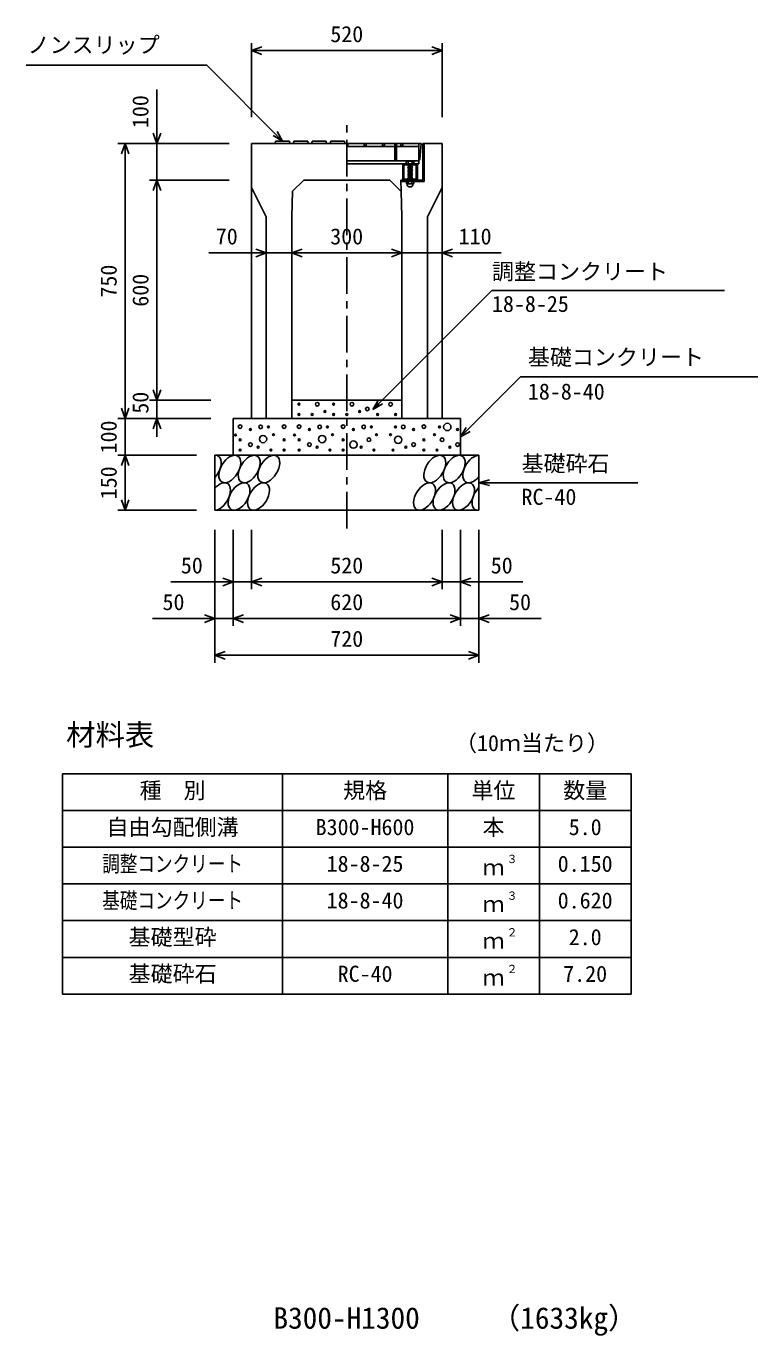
# Model space of a CAD drawing. Units: millimetres, scale not verified. Extents: x -16800 to 16800, y -5940 to 5940.
# Drawn here: x 7708 to 9702, y 232 to 3802 of the extents above; entities that cross this region are included whole.
import ezdxf
from ezdxf.enums import TextEntityAlignment as Align

# ---------------------------------------------------------------- set-up
doc = ezdxf.new("R2010")
doc.units = ezdxf.units.MM
doc.header["$LTSCALE"] = 20
doc.linetypes.add('CHAIN1', pattern=[8, 5, -1, 1, -1])
doc.linetypes.add('DOTTED', pattern=[1.75, 0.25, -1.5])
for name, color, linetype, lineweight in [('0-1_OUTLINE', 3, 'Continuous', 25), ('0-2_TXT', 7, 'Continuous', 25), ('0-6_HATCH', 6, 'Continuous', 25), ('0-7_HYO2', 4, 'Continuous', 25), ('0-8_HYO', 3, 'Continuous', 25), ('0-9_DIM', 7, 'Continuous', 25)]:
    doc.layers.add(name, color=color, linetype=linetype, lineweight=lineweight)
doc.styles.add('ＭＳ ゴシック', font='')
doc.styles.get('ＭＳ ゴシック').set_extended_font_data('MS Gothic')

msp = doc.modelspace()

# ---------------------------------------------------------------- linework, layer by layer
at = {"layer": '0-1_OUTLINE'}
for p, q in [((8581.78, 3482.53), (8321.78, 3482.53)), ((8321.78, 3482.53), (8321.78, 2732.53)), ((8841.78, 3482.53), (8789.28, 3482.53)), ((8841.78, 3482.53), (8841.78, 2732.53)), ((8433.53, 3352.53), (8464.28, 3382.53)), ((8464.28, 3382.53), (8699.28, 3382.53)), ((8699.28, 3382.53), (8730.05, 3351.76)), ((8841.78, 3362.53), (8801.78, 3282.53)), ((8433.53, 3352.53), (8431.78, 3282.53)), ((8731.78, 3282.53), (8730.03, 3352.53)), ((8431.78, 3282.53), (8431.78, 2732.53)), ((8731.78, 3282.53), (8731.78, 2732.53)), ((8801.78, 3282.53), (8801.78, 2732.53)), ((8431.78, 2782.53), (8731.78, 2782.53)), ((8271.78, 2732.53), (8271.78, 2632.53)), ((8271.78, 2732.53), (8891.78, 2732.53)), ((8321.78, 2732.53), (8431.78, 2732.53)), ((8731.78, 2732.53), (8841.78, 2732.53)), ((8891.78, 2732.53), (8891.78, 2632.53)), ((8221.78, 2482.53), (8221.78, 2632.53)), ((8221.78, 2632.53), (8941.78, 2632.53)), ((8941.78, 2482.53), (8941.78, 2632.53)), ((8221.78, 2482.53), (8941.78, 2482.53))]:
    msp.add_line(p, q, dxfattribs=at)
msp.add_lwpolyline([(8321.78, 3362.53), (8361.78, 3282.53), (8361.78, 2732.53)], dxfattribs=at)
at = {"layer": '0-6_HATCH'}
for p, q in [((8387.78, 3489.03), (8386.78, 3482.53)), ((8425.78, 3489.03), (8387.78, 3489.03)), ((8425.78, 3489.03), (8426.78, 3482.53)), ((8437.78, 3489.03), (8436.78, 3482.53)), ((8475.78, 3489.03), (8437.78, 3489.03)), ((8475.78, 3489.03), (8476.78, 3482.53)), ((8487.78, 3489.03), (8486.78, 3482.53)), ((8525.78, 3489.03), (8487.78, 3489.03)), ((8525.78, 3489.03), (8526.78, 3482.53)), ((8537.78, 3489.03), (8536.78, 3482.53)), ((8575.78, 3489.03), (8537.78, 3489.03)), ((8575.78, 3489.03), (8576.78, 3482.53)), ((8581.78, 3482.53), (8784.28, 3482.53)), ((8581.78, 3474.53), (8712.78, 3474.53)), ((8712.78, 3482.53), (8712.78, 3435.53)), ((8717.28, 3482.53), (8717.28, 3435.53)), ((8717.28, 3474.53), (8778.28, 3474.53)), ((8778.28, 3482.53), (8778.28, 3427.53)), ((8789.28, 3482.53), (8789.28, 3382.53)), ((8792.48, 3482.53), (8792.48, 3379.33)), ((8581.78, 3435.53), (8778.28, 3435.53)), ((8745.78, 3435.03), (8743.78, 3433.53)), ((8743.78, 3427.53), (8743.78, 3433.53)), ((8744.11, 3433.81), (8745.78, 3435.03)), ((8762.78, 3435.03), (8745.78, 3435.03)), ((8748.78, 3427.53), (8748.78, 3433.53)), ((8759.78, 3427.53), (8759.78, 3433.53)), ((8764.46, 3433.81), (8762.78, 3435.03)), ((8764.78, 3427.53), (8764.78, 3433.53)), ((8581.78, 3427.53), (8778.28, 3427.53)), ((8764.78, 3427.53), (8743.78, 3427.53)), ((8747.78, 3427.53), (8760.78, 3427.53)), ((8747.78, 3426.53), (8748.78, 3427.53)), ((8748.78, 3425.53), (8747.78, 3426.53)), ((8747.78, 3424.53), (8748.78, 3425.53)), ((8748.78, 3423.53), (8747.78, 3424.53)), ((8747.78, 3422.53), (8748.78, 3423.53)), ((8760.78, 3423.53), (8747.78, 3422.53)), ((8748.78, 3421.53), (8747.78, 3422.53)), ((8747.78, 3420.53), (8748.78, 3421.53)), ((8760.78, 3421.53), (8747.78, 3420.53)), ((8748.78, 3419.53), (8747.78, 3420.53)), ((8747.78, 3418.53), (8748.78, 3419.53)), ((8760.78, 3419.53), (8747.78, 3418.53)), ((8748.78, 3417.53), (8747.78, 3418.53)), ((8747.78, 3416.53), (8748.78, 3417.53)), ((8760.78, 3417.53), (8747.78, 3416.53)), ((8748.78, 3415.53), (8747.78, 3416.53)), ((8760.78, 3415.53), (8747.78, 3414.53)), ((8747.78, 3414.53), (8748.78, 3415.53)), ((8760.78, 3413.53), (8747.78, 3412.53)), ((8748.78, 3411.53), (8747.78, 3412.53)), ((8760.78, 3411.53), (8747.78, 3410.53)), ((8747.78, 3410.53), (8748.78, 3411.53)), ((8748.78, 3409.53), (8747.78, 3410.53)), ((8760.78, 3409.53), (8747.78, 3408.53)), ((8747.78, 3408.53), (8748.78, 3409.53)), ((8748.78, 3407.53), (8747.78, 3408.53)), ((8760.78, 3407.53), (8747.78, 3406.53)), ((8747.78, 3406.53), (8748.78, 3407.53)), ((8748.78, 3405.53), (8747.78, 3406.53)), ((8760.78, 3405.53), (8747.78, 3404.53)), ((8747.78, 3404.53), (8748.78, 3405.53)), ((8748.78, 3403.53), (8747.78, 3404.53)), ((8760.78, 3403.53), (8747.78, 3402.53)), ((8747.78, 3402.53), (8748.78, 3403.53)), ((8748.78, 3401.53), (8747.78, 3402.53)), ((8760.78, 3401.53), (8747.78, 3400.53)), ((8747.78, 3400.53), (8748.78, 3401.53)), ((8748.78, 3399.53), (8747.78, 3400.53)), ((8760.78, 3399.53), (8747.78, 3398.53)), ((8747.78, 3398.53), (8748.78, 3399.53)), ((8748.78, 3397.53), (8747.78, 3398.53)), ((8760.78, 3397.53), (8747.78, 3396.53)), ((8747.78, 3396.53), (8748.78, 3397.53)), ((8748.78, 3395.53), (8747.78, 3396.53)), ((8760.78, 3395.53), (8747.78, 3394.53)), ((8747.78, 3394.53), (8748.78, 3395.53)), ((8748.78, 3393.54), (8747.78, 3394.53)), ((8747.78, 3392.54), (8748.78, 3393.54)), ((8760.78, 3393.53), (8747.78, 3392.53)), ((8748.78, 3391.54), (8747.78, 3392.54)), ((8759.78, 3426.53), (8760.78, 3427.53)), ((8760.78, 3425.53), (8759.78, 3426.53)), ((8759.78, 3422.53), (8760.78, 3423.53)), ((8760.78, 3421.53), (8759.78, 3422.53)), ((8759.78, 3420.53), (8760.78, 3421.53)), ((8760.78, 3419.53), (8759.78, 3420.53)), ((8759.78, 3418.53), (8760.78, 3419.53)), ((8760.78, 3417.53), (8759.78, 3418.53)), ((8759.78, 3414.53), (8760.78, 3415.53)), ((8760.78, 3413.53), (8759.78, 3414.53)), ((8759.78, 3412.53), (8760.78, 3413.53)), ((8760.78, 3411.53), (8759.78, 3412.53)), ((8759.78, 3410.53), (8760.78, 3411.53)), ((8759.78, 3410.53), (8760.78, 3409.53)), ((8759.78, 3408.53), (8760.78, 3409.53)), ((8759.78, 3408.53), (8760.78, 3407.53)), ((8759.78, 3406.53), (8760.78, 3407.53)), ((8759.78, 3406.53), (8760.78, 3405.53)), ((8759.78, 3404.53), (8760.78, 3405.53)), ((8759.78, 3404.53), (8760.78, 3403.53)), ((8759.78, 3402.53), (8760.78, 3403.53)), ((8759.78, 3402.53), (8760.78, 3401.53)), ((8759.78, 3400.53), (8760.78, 3401.53)), ((8759.78, 3400.53), (8760.78, 3399.53)), ((8759.78, 3398.53), (8760.78, 3399.53)), ((8759.78, 3398.53), (8760.78, 3397.53)), ((8759.78, 3396.53), (8760.78, 3397.53)), ((8759.78, 3396.53), (8760.78, 3395.53)), ((8759.78, 3394.53), (8760.78, 3395.53)), ((8759.78, 3394.53), (8760.78, 3393.53)), ((8759.78, 3392.53), (8760.78, 3393.53)), ((8759.78, 3392.53), (8760.78, 3391.53)), ((8729.28, 3382.53), (8789.28, 3382.53)), ((8730.05, 3351.76), (8729.28, 3382.53)), ((8744.94, 3379.33), (8744.08, 3378.68)), ((8744.08, 3378.68), (8744.08, 3373.5)), ((8745.77, 3372.53), (8744.08, 3373.5)), ((8763.62, 3379.33), (8744.94, 3379.33)), ((8745.77, 3372.21), (8745.77, 3372.53)), ((8762.8, 3372.53), (8745.77, 3372.53)), ((8762.8, 3372.21), (8745.77, 3372.21)), ((8747.78, 3390.54), (8748.78, 3391.54)), ((8760.78, 3391.53), (8747.78, 3390.53)), ((8748.78, 3389.54), (8747.78, 3390.54)), ((8760.78, 3389.54), (8747.78, 3388.54)), ((8747.78, 3388.54), (8748.78, 3389.54)), ((8748.78, 3387.54), (8747.78, 3388.54)), ((8760.78, 3387.54), (8747.78, 3386.54)), ((8747.78, 3386.54), (8748.78, 3387.54)), ((8748.78, 3385.54), (8747.78, 3386.54)), ((8747.78, 3384.53), (8748.78, 3385.53)), ((8748.78, 3383.53), (8747.78, 3384.53)), ((8747.79, 3382.53), (8748.79, 3383.53)), ((8748.79, 3381.53), (8747.79, 3382.53)), ((8747.79, 3380.53), (8748.79, 3381.53)), ((8748.79, 3379.53), (8747.79, 3380.53)), ((8748.6, 3379.33), (8748.79, 3379.53)), ((8748.6, 3379.33), (8760.6, 3379.33)), ((8749.18, 3378.69), (8749.18, 3373.5)), ((8759.39, 3378.68), (8759.39, 3373.5)), ((8759.78, 3390.53), (8760.78, 3391.53)), ((8759.78, 3390.53), (8760.78, 3389.54)), ((8759.78, 3388.54), (8760.78, 3389.54)), ((8759.78, 3388.54), (8760.79, 3387.53)), ((8759.78, 3386.54), (8760.78, 3387.54)), ((8759.78, 3386.54), (8760.79, 3385.53)), ((8759.78, 3384.53), (8760.78, 3385.53)), ((8759.78, 3384.53), (8760.79, 3383.53)), ((8759.79, 3382.53), (8760.79, 3383.53)), ((8759.79, 3382.53), (8760.79, 3381.53)), ((8759.79, 3380.53), (8760.79, 3381.53)), ((8759.79, 3380.53), (8760.79, 3379.53)), ((8760.6, 3379.33), (8760.79, 3379.53)), ((8762.8, 3372.53), (8764.49, 3373.5)), ((8762.8, 3372.21), (8762.8, 3372.53)), ((8763.62, 3379.33), (8764.49, 3378.68)), ((8764.49, 3378.68), (8764.49, 3373.5))]:
    msp.add_line(p, q, dxfattribs=at)
at = {"layer": '0-6_HATCH', "linetype": 'DOTTED'}
for p, q in [((8760.78, 3427.53), (8747.78, 3426.53)), ((8760.78, 3425.53), (8747.78, 3424.53)), ((8760.78, 3385.53), (8747.78, 3384.53)), ((8760.79, 3383.53), (8747.79, 3382.53)), ((8760.79, 3381.53), (8747.79, 3380.53))]:
    msp.add_line(p, q, dxfattribs=at)
at = {"layer": '0-6_HATCH'}
for points in [[(8584.78, 3482.53), (8584.78, 3476.53), (8581.78, 3476.53)], [(8634.78, 3482.53), (8634.78, 3476.53), (8628.78, 3476.53), (8628.78, 3482.53)], [(8684.78, 3482.53), (8684.78, 3476.53), (8678.78, 3476.53), (8678.78, 3482.53)], [(8734.78, 3482.53), (8734.78, 3476.53), (8728.78, 3476.53), (8728.78, 3482.53)], [(8778.28, 3438.53), (8781.28, 3438.53), (8784.28, 3482.53)], [(8747.78, 3412.53), (8748.78, 3413.53), (8747.78, 3414.53)], [(8760.78, 3423.53), (8759.78, 3424.53), (8760.78, 3425.53)], [(8760.78, 3415.53), (8759.78, 3416.53), (8760.78, 3417.53)], [(8731.28, 3382.53), (8731.28, 3379.33), (8792.48, 3379.33)]]:
    msp.add_lwpolyline(points, dxfattribs=at)
for points in [[(8774.28, 3427.53), (8774.28, 3382.53), (8734.28, 3382.53), (8734.28, 3427.53)], [(8771.08, 3424.33), (8771.08, 3385.73), (8737.48, 3385.73), (8737.48, 3424.33)]]:
    msp.add_lwpolyline(points, close=True, dxfattribs=at)
for centre, radius in [((8451.28, 2771.84), 2.5), ((8501.18, 2771.84), 5), ((8522.21, 2751.71), 2.5), ((8545.75, 2771.84), 2.5), ((8595.66, 2771.84), 5), ((8616.69, 2751.71), 2.5), ((8637.71, 2758.71), 5), ((8665.75, 2771.84), 2.5), ((8700.92, 2771.56), 5), ((8290.85, 2710.59), 5), ((8346.92, 2709.71), 5), ((8410.85, 2710.59), 5), ((8451.75, 2710.59), 5), ((8451.28, 2743.83), 2.5), ((8487.16, 2743.83), 2.5), ((8507.82, 2709.71), 5), ((8545.75, 2743.83), 2.5), ((8571.75, 2710.59), 5), ((8581.64, 2743.83), 2.5), ((8627.82, 2709.71), 5), ((8665.75, 2743.83), 2.5), ((8714.94, 2743.55), 2.5), ((8735.74, 2709.71), 5), ((8791.82, 2710.59), 5), ((8855.74, 2709.71), 10), ((8278.43, 2687.79), 2.5), ((8318.89, 2702.71), 2.5), ((8353.46, 2676.7), 10), ((8367.95, 2709.71), 2.5), ((8381.97, 2688.7), 2.5), ((8439.33, 2687.79), 2.5), ((8479.79, 2702.71), 2.5), ((8514.36, 2676.7), 10), ((8528.86, 2709.71), 2.5), ((8542.87, 2688.7), 2.5), ((8599.79, 2702.71), 2.5), ((8641.84, 2674.69), 5), ((8648.86, 2709.71), 2.5), ((8662.87, 2688.7), 2.5), ((8700.69, 2688.7), 2.5), ((8721.72, 2674.69), 10), ((8714.71, 2709.71), 2.5), ((8763.78, 2702.71), 2.5), ((8820.69, 2688.7), 2.5), ((8834.71, 2709.71), 2.5), ((8841.72, 2674.69), 5), ((8883.78, 2702.71), 2.5), ((8290.85, 2674.69), 2.5), ((8290.85, 2646.68), 2.5), ((8318.89, 2661.56), 5), ((8339.91, 2654.56), 2.5), ((8374.96, 2646.68), 2.5), ((8410.85, 2674.69), 2.5), ((8410.85, 2646.68), 2.5), ((8451.75, 2674.69), 2.5), ((8451.75, 2646.68), 2.5), ((8479.79, 2661.56), 5), ((8500.82, 2654.56), 2.5), ((8535.86, 2646.68), 2.5), ((8571.75, 2674.69), 2.5), ((8571.75, 2646.68), 2.5), ((8599.79, 2661.56), 10), ((8620.82, 2654.56), 2.5), ((8655.86, 2646.68), 2.5), ((8707.7, 2646.68), 2.5), ((8742.75, 2654.56), 2.5), ((8763.78, 2661.56), 5), ((8791.82, 2674.69), 2.5), ((8791.82, 2646.68), 2.5), ((8827.7, 2646.68), 2.5), ((8862.75, 2654.56), 2.5), ((8883.78, 2661.56), 5)]:
    msp.add_circle(centre, radius, dxfattribs=at)
for centre, radius, start, end in [((8746.28, 3430.91), 3.62, 46.39563, 133.60437), ((8754.28, 3418.91), 15.62, 69.39075, 110.60925), ((8762.28, 3430.91), 3.62, 46.39563, 133.60437), ((8746.63, 3373.99), 5.35, 61.49832, 118.50684), ((8746.63, 3378.2), 5.35, 241.49843, 298.50089), ((8754.28, 3372.21), 8.19, 180, 359.99995), ((8754.28, 3358.92), 20.42, 75.52621, 104.47362), ((8754.28, 3393.27), 20.42, 255.52638, 284.47374), ((8761.94, 3373.99), 5.35, 61.49231, 118.50169), ((8761.94, 3378.2), 5.35, 241.49989, 298.5)]:
    msp.add_arc(centre, radius, start, end, dxfattribs=at)
for centre, start_param, end_param in [((8209.42, 2595.02), 4.385593, 6.6745444), ((8927.92, 2595.02), 0.3357715, 4.4411806), ((8234.74, 2520.03), 3.5111464, 7.548991), ((8953.24, 2520.03), 1.2110787, 3.5658734)]:
    msp.add_ellipse(centre, major_axis=(21.81, 35.31), ratio=0.5792, start_param=start_param, end_param=end_param, dxfattribs=at)
for centre in [(8262.63, 2595.02), (8315.84, 2595.02), (8369.04, 2595.02), (8821.51, 2595.02), (8874.72, 2595.02), (8287.95, 2520.03), (8341.16, 2520.03), (8793.62, 2520.03), (8846.83, 2520.03), (8900.04, 2520.03)]:
    msp.add_ellipse(centre, major_axis=(21.81, 35.31), ratio=0.5792, dxfattribs=at)
at = {"layer": '0-7_HYO2'}
for p, q in [((7806.78, 1563.57), (9356.78, 1563.57)), ((7806.78, 1463.57), (9356.78, 1463.57)), ((7806.78, 1363.57), (9356.78, 1363.57)), ((7806.78, 1263.57), (9356.78, 1263.57))]:
    msp.add_line(p, q, dxfattribs=at)
at = {"layer": '0-8_HYO'}
for p, q in [((8406.78, 1763.57), (8406.78, 1163.57)), ((8856.78, 1763.57), (8856.78, 1163.57)), ((9106.78, 1763.57), (9106.78, 1163.57)), ((7806.78, 1663.57), (9356.78, 1663.57))]:
    msp.add_line(p, q, dxfattribs=at)
msp.add_lwpolyline([(7806.78, 1163.57), (9356.78, 1163.57), (9356.78, 1763.57), (7806.78, 1763.57)], close=True, dxfattribs=at)
at = {"layer": '0-9_DIM'}
for p, q in [((8321.78, 3755.74), (8321.78, 3554)), ((8841.78, 3755.74), (8841.78, 3554)), ((8841.78, 3735.74), (8321.78, 3735.74)), ((7707.68, 3696.07), (8199.74, 3696.07)), ((8406.78, 3489.03), (8199.74, 3696.07)), ((8064.25, 3629.69), (8064.25, 3482.53)), ((8406.78, 3489.03), (8380.8, 3504.03)), ((8406.78, 3489.03), (8391.78, 3515.01)), ((7957.58, 3482.53), (8260.91, 3482.53)), ((7977.58, 3482.53), (7977.58, 2732.53)), ((8064.25, 3382.53), (8064.25, 3482.53)), ((8044.25, 3382.53), (8260.91, 3382.53)), ((8064.25, 2782.53), (8064.25, 3382.53)), ((8361.78, 3184.12), (8205.6, 3184.12)), ((8361.78, 3184.12), (8431.78, 3184.12)), ((8431.78, 3184.12), (8731.78, 3184.12)), ((8841.78, 3184.12), (8731.78, 3184.12)), ((8841.78, 3184.12), (9002.55, 3184.12)), ((8653.1, 2757.53), (8977.57, 3082)), ((8977.57, 3082), (9611.92, 3082)), ((9055.44, 2846.19), (8891.78, 2682.53)), ((9055.44, 2846.19), (9702.31, 2846.19)), ((8044.25, 2782.53), (8210.91, 2782.53)), ((8064.25, 2782.53), (8064.25, 2732.53)), ((8653.1, 2757.53), (8668.1, 2783.51)), ((8653.1, 2757.53), (8679.08, 2772.53)), ((7957.58, 2732.53), (8210.91, 2732.53)), ((7977.58, 2632.53), (7977.58, 2732.53)), ((8064.25, 2682.53), (8064.25, 2732.53)), ((8891.78, 2682.53), (8906.78, 2708.51)), ((8891.78, 2682.53), (8917.76, 2697.53)), ((7957.58, 2632.53), (8171.78, 2632.53)), ((7977.58, 2632.53), (7977.58, 2482.53)), ((8941.78, 2557.53), (8970.76, 2565.3)), ((8941.78, 2557.53), (9375.09, 2557.53)), ((8941.78, 2557.53), (8970.76, 2549.77)), ((7957.58, 2482.53), (8171.78, 2482.53)), ((8221.78, 2067.02), (8221.78, 2429.36)), ((8271.78, 2167.02), (8271.78, 2429.36)), ((8321.78, 2267.02), (8321.78, 2429.36)), ((8841.78, 2267.02), (8841.78, 2429.36)), ((8891.78, 2167.02), (8891.78, 2429.36)), ((8941.78, 2067.02), (8941.78, 2429.36)), ((8101.78, 2287.02), (8321.78, 2287.02)), ((8321.78, 2287.02), (8841.78, 2287.02)), ((9061.78, 2287.02), (8841.78, 2287.02)), ((8051.78, 2187.02), (8271.78, 2187.02)), ((8271.78, 2187.02), (8891.78, 2187.02)), ((9111.78, 2187.02), (8891.78, 2187.02)), ((8221.78, 2087.02), (8941.78, 2087.02))]:
    msp.add_line(p, q, dxfattribs=at)
at = {"layer": '0-9_DIM', "linetype": 'CHAIN1'}
msp.add_line((8581.78, 2432.53), (8581.78, 3532.53), dxfattribs=at)
at = {"layer": '0-9_DIM'}
for points in [[(8350.01, 3725.48), (8321.82, 3735.74), (8350.01, 3746)], [(8813.63, 3746), (8841.82, 3735.74), (8813.63, 3725.48)], [(8074.51, 3510.72), (8064.25, 3482.53), (8053.99, 3510.72)], [(7987.84, 3454.34), (7977.58, 3482.53), (7967.32, 3454.34)], [(8074.51, 3354.34), (8064.25, 3382.53), (8053.99, 3354.34)], [(8333.59, 3173.86), (8361.78, 3184.12), (8333.59, 3194.38)], [(8459.97, 3173.86), (8431.78, 3184.12), (8459.97, 3194.38)], [(8703.59, 3194.38), (8731.78, 3184.12), (8703.59, 3173.86)], [(8869.97, 3194.38), (8841.78, 3184.12), (8869.97, 3173.86)], [(8074.51, 2810.72), (8064.25, 2782.53), (8053.99, 2810.72)], [(7987.84, 2760.72), (7977.58, 2732.53), (7967.32, 2760.72)], [(8074.51, 2704.34), (8064.25, 2732.53), (8053.99, 2704.34)], [(7987.84, 2604.34), (7977.58, 2632.53), (7967.32, 2604.34)], [(7987.84, 2510.72), (7977.58, 2482.53), (7967.32, 2510.72)], [(8243.59, 2297.28), (8271.78, 2287.02), (8243.59, 2276.76)], [(8349.97, 2276.76), (8321.78, 2287.02), (8349.97, 2297.28)], [(8813.59, 2297.28), (8841.78, 2287.02), (8813.59, 2276.76)], [(8919.97, 2297.28), (8891.78, 2287.02), (8919.97, 2276.76)], [(8193.59, 2197.28), (8221.78, 2187.02), (8193.59, 2176.76)], [(8299.97, 2176.76), (8271.78, 2187.02), (8299.97, 2197.28)], [(8863.59, 2197.28), (8891.78, 2187.02), (8863.59, 2176.76)], [(8969.97, 2197.28), (8941.78, 2187.02), (8969.97, 2176.76)], [(8249.97, 2076.76), (8221.78, 2087.02), (8249.97, 2097.28)], [(8913.59, 2097.28), (8941.78, 2087.02), (8913.59, 2076.76)]]:
    msp.add_lwpolyline(points, dxfattribs=at)

# ---------------------------------------------------------------- texts
at = {"layer": '0-2_TXT', "style": 'ＭＳ ゴシック'}
for s, height, p in [('材料表', 58.65, (7816.78, 1823.57)), ('（10ｍ当たり）', 43.99, (8876.78, 1812.57)), ('種\u3000別', 43.99, (8016.78, 1683.57)), ('規格', 43.99, (8571.78, 1683.57)), ('単位', 43.99, (8921.78, 1683.57)), ('数量', 43.99, (9171.78, 1683.57)), ('自由勾配側溝', 43.99, (7926.78, 1583.57)), ('本', 43.99, (8951.78, 1583.57)), ('B300-H600', 43.99, (8496.78, 1583.57)), ('5.0', 43.99, (9186.78, 1583.57)), ('18-8-25', 43.99, (8526.78, 1483.57)), ('３', 21.99, (9017.32, 1513.94)), ('0.150', 43.99, (9156.78, 1483.57)), ('ｍ', 43.99, (8951.78, 1473.57)), ('18-8-40', 43.99, (8526.78, 1383.57)), ('３', 21.99, (9017.32, 1413.94)), ('0.620', 43.99, (9156.78, 1383.57)), ('ｍ', 43.99, (8951.78, 1373.57)), ('基礎型砕', 43.99, (7986.78, 1283.57)), ('２', 21.99, (9017.32, 1313.94)), ('2.0', 43.99, (9186.78, 1283.57)), ('ｍ', 43.99, (8951.78, 1273.57)), ('基礎砕石', 43.99, (7986.78, 1183.57)), ('RC-40', 43.99, (8556.78, 1183.57)), ('ｍ', 43.99, (8951.78, 1173.57)), ('２', 21.99, (9017.32, 1213.94)), ('7.20', 43.99, (9171.78, 1183.57)), ('B300-H1300', 58.65, (8381.78, 233.34)), ('（1633kg）', 58.65, (8974.62, 233.34))]:
    msp.add_text(s, height=height, dxfattribs=at).set_placement(p, align=Align.BOTTOM_LEFT)
at = {"layer": '0-2_TXT', "style": 'ＭＳ ゴシック', "width": 0.8}
for s, p in [('調整コンクリート', (7914.78, 1483.57)), ('基礎コンクリート', (7914.78, 1383.57))]:
    msp.add_text(s, height=43.99, dxfattribs=at).set_placement(p, align=Align.BOTTOM_LEFT)
at = {"layer": '0-9_DIM', "style": 'ＭＳ ゴシック'}
for s, p in [('520', (8536.78, 3745.74)), ('ノンスリップ', (7711.53, 3716.25)), ('70', (8224.63, 3194.12)), ('300', (8536.63, 3194.12)), ('110', (8886.7, 3194.12)), ('調整コンクリート', (8977.57, 3098.42)), ('18-8-25', (8977.57, 3010.14)), ('基礎コンクリート', (9075.44, 2864.92)), ('18-8-40', (9075.44, 2771.11)), ('基礎砕石', (9058.1, 2574.71)), ('RC-40', (9058.1, 2484.02)), ('50', (8129.34, 2297.02)), ('520', (8536.78, 2297.02)), ('50', (8974.22, 2297.02)), ('50', (8079.34, 2197.02)), ('620', (8536.78, 2197.02)), ('50', (9024.22, 2197.02)), ('720', (8536.78, 2097.02))]:
    msp.add_text(s, height=43.99, dxfattribs=at).set_placement(p, align=Align.BOTTOM_LEFT)
for s, p in [('100', (8054.25, 3524.62)), ('750', (7967.58, 3062.53)), ('600', (8054.25, 3037.53)), ('50', (8054.25, 2745.86)), ('100', (7967.58, 2637.53)), ('150', (7967.58, 2512.53))]:
    msp.add_text(s, height=43.99, rotation=90, dxfattribs=at).set_placement(p, align=Align.BOTTOM_LEFT)

doc.saveas('drawing.dxf')
